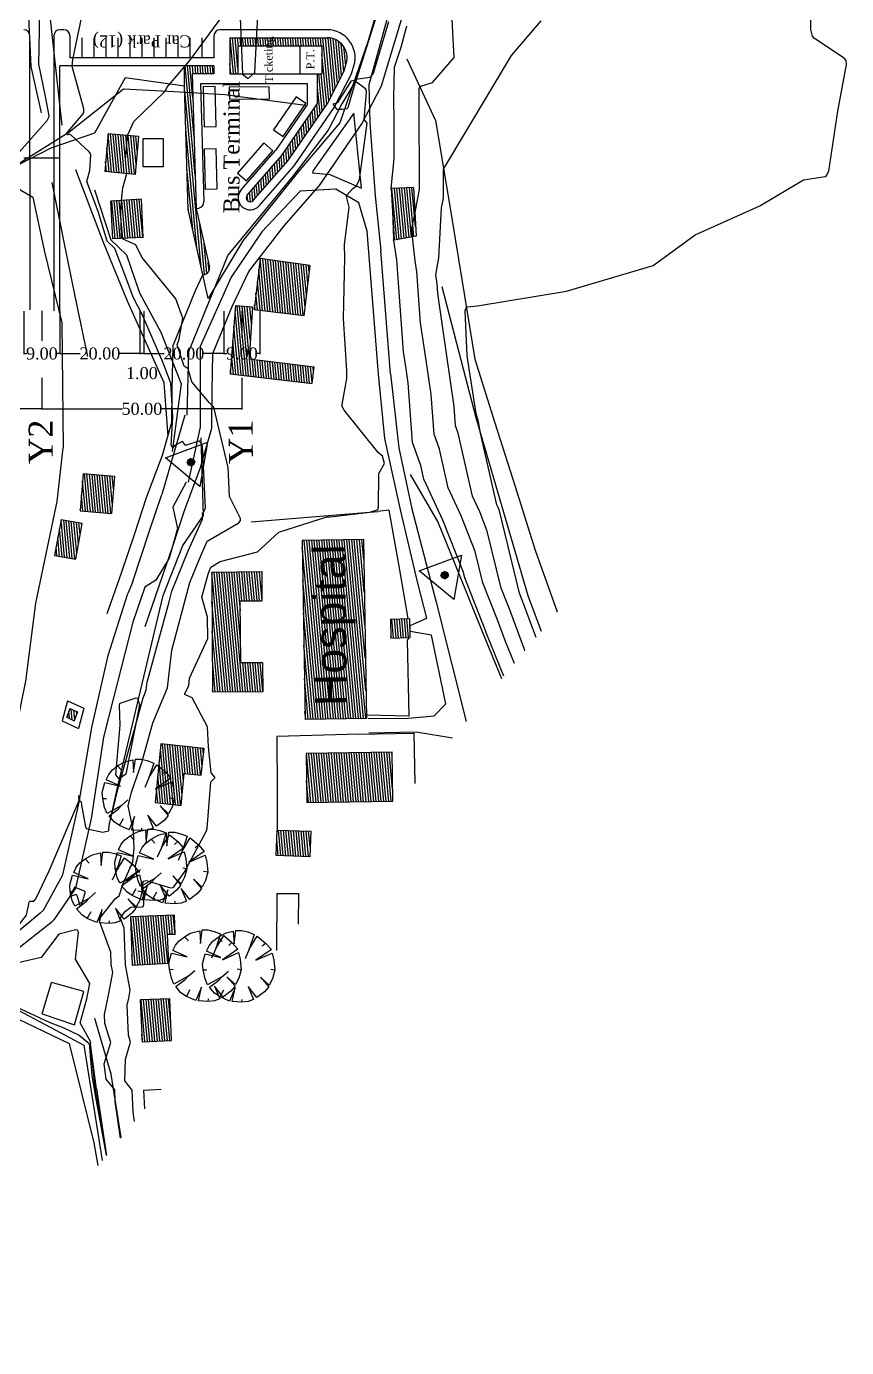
# Model space of a CAD drawing. Extents: x 15746 to 36625, y 87803 to 171760.
# Drawn here: x 19661.1 to 19866.1, y 87817.9 to 88148.1 of the extents above; entities that cross this region are included whole.
import ezdxf

# ---------------------------------------------------------------- set-up
doc = ezdxf.new("R2010")
doc.units = 0
doc.header["$LTSCALE"] = 5
doc.header["$MEASUREMENT"] = 0
doc.linetypes.add('A_CONTINUOUS_LINE', pattern=[0])
for name, color, linetype in [('BOUNDARY', 7, 'FENCELINE2'), ('CONTOUR', 254, 'Continuous'), ('Demarcation', 7, 'Continuous'), ('EXISTING BUILDING', 21, 'Continuous'), ('EXISTING ROAD', 25, 'Continuous'), ('FENCE & GATE', 7, 'Continuous'), ('Hatch2', 254, 'Continuous'), ('Phase1', 7, 'Continuous'), ('RELIEF', 255, 'Continuous'), ('STREAM & RIVER FRONT', 161, 'Continuous'), ('SURVEY', 7, 'A_CONTINUOUS_LINE'), ('text', 7, 'Continuous'), ('TREES & VEGETN', 72, 'Continuous')]:
    doc.layers.add(name, color=color, linetype=linetype)
doc.styles.get("Standard").update_dxf_attribs({"font": 'TIMES.TTF', "height": 3})
doc.linetypes.add('FENCELINE2', pattern='A,0.25,-0.1,[132,ltypeshp.shx,S=0.1,R=0,X=-0.1,Y=0],-0.1,1', length=1.45)
doc.dimstyles.get("Standard").update_dxf_attribs({"dimtxt": 0.2, "dimasz": 0.3, "dimexe": 0.18, "dimexo": 0.0625, "dimgap": 0.09, "dimtad": 0, "dimzin": 0, "dimdsep": 46, "dimtxsty": 'Standard', "dimblk": 'DOT', "dimcen": 0.09, "dimadec": 0, "dimazin": 0, "dimtfac": 1, "dimtofl": 0, "dimtmove": 2, "dimatfit": 2, "dimfxl": 1, "dimtolj": 1, "dimtzin": 0, "dimarcsym": 0})
pattern_1 = [(95.3223326, (76323.2345, 17837.62064), (-0.6223053866, -0.0579741825), [])]
pattern_2 = [(95.3223326, (108104.9439, 70465.10695), (-0.6223053866, -0.0579741825), [])]

# ---------------------------------------------------------------- blocks, each defined once
blk = doc.blocks.new('S076')
at = {"color": 0}
for p, q in [((-0.35, 0.36), (-0.29, 0.41)), ((-0.29, 0.41), (-0.21, 0.45)), ((-0.21, 0.45), (-0.12, 0.48)), ((-0.12, 0.48), (-0.04, 0.28)), ((-0.04, 0.28), (-0.07, 0.49)), ((-0.07, 0.49), (0.08, 0.49)), ((0.07, 0.43), (0.08, 0.49)), ((0.08, 0.49), (0.2, 0.47)), ((0.2, 0.47), (0.13, 0.22)), ((0.13, 0.22), (0.24, 0.44)), ((0.24, 0.44), (0.32, 0.38)), ((0.32, 0.38), (0.35, 0.35)), ((-0.48, 0.13), (-0.45, 0.21)), ((-0.45, 0.21), (-0.43, 0.25)), ((-0.43, 0.25), (-0.37, 0.33)), ((-0.37, 0.33), (-0.25, 0.2)), ((-0.25, 0.2), (-0.35, 0.36)), ((-0.04, 0.28), (0, 0.14)), ((0.35, 0.35), (0.42, 0.28)), ((0.42, 0.28), (0.37, 0.25)), ((0.42, 0.28), (0.47, 0.17)), ((-0.5, 0.04), (-0.48, 0.13)), ((-0.5, -0.04), (-0.5, 0.04)), ((-0.48, 0.13), (-0.4, 0.12)), ((0.49, 0.07), (0.33, 0.08)), ((0.33, 0.08), (0.5, 0.05)), ((0.47, 0.17), (0.49, 0.07)), ((0.5, 0.05), (0.5, -0.04)), ((-0.48, -0.12), (-0.5, -0.04)), ((-0.27, -0.06), (-0.48, -0.12)), ((-0.47, -0.16), (-0.27, -0.06)), ((-0.41, -0.29), (-0.47, -0.16)), ((-0.09, -0.26), (-0.07, -0.14)), ((0.47, -0.17), (0.28, -0.13)), ((0.28, -0.13), (0.45, -0.22)), ((0.48, -0.13), (0.47, -0.17)), ((0.5, -0.04), (0.48, -0.13)), ((-0.35, -0.35), (-0.41, -0.29)), ((-0.35, -0.35), (-0.31, -0.32)), ((-0.25, -0.43), (-0.35, -0.35)), ((-0.09, -0.26), (-0.17, -0.47)), ((-0.13, -0.48), (-0.09, -0.32)), ((-0.09, -0.32), (-0.09, -0.26)), ((0.24, -0.43), (0.15, -0.26)), ((0.15, -0.26), (0.21, -0.45)), ((0.35, -0.35), (0.24, -0.43)), ((0.35, -0.35), (0.33, -0.32)), ((0.41, -0.29), (0.35, -0.35)), ((0.45, -0.22), (0.41, -0.29)), ((-0.17, -0.47), (-0.25, -0.43)), ((-0.02, -0.5), (-0.13, -0.48)), ((0.07, -0.49), (-0.02, -0.5)), ((0.07, -0.49), (0.05, -0.38)), ((0.21, -0.45), (0.07, -0.49))]:
    blk.add_line(p, q, dxfattribs=at)
blk = doc.blocks.new('S022')
at = {"color": 0}
for p, q in [((-0.498, -0.286), (0.002, 0.584)), ((0.002, 0.584), (0.502, -0.286)), ((-0.078, 0.004), (0.062, 0.064)), ((-0.078, 0.004), (-0.068, 0.034)), ((-0.068, -0.026), (-0.078, 0.004)), ((0.082, 0.004), (-0.078, 0.004)), ((0.062, -0.056), (-0.078, 0.004)), ((-0.068, 0.034), (-0.058, 0.064)), ((0.002, 0.084), (-0.058, -0.056)), ((-0.058, 0.064), (-0.028, 0.074)), ((0.002, -0.076), (-0.058, 0.064)), ((-0.058, 0.064), (0.062, 0.064)), ((-0.058, -0.056), (-0.058, 0.064)), ((-0.058, 0.064), (0.082, 0.004)), ((0.082, 0.004), (-0.058, -0.056)), ((-0.028, 0.074), (0.002, 0.084)), ((0.002, 0.084), (0.032, 0.074)), ((0.002, -0.076), (0.002, 0.084)), ((0.062, -0.056), (0.002, 0.084)), ((0.062, 0.064), (0.002, -0.076)), ((0.032, 0.074), (0.062, 0.064)), ((0.062, 0.064), (0.072, 0.034)), ((0.062, 0.064), (0.062, -0.056)), ((0.072, 0.034), (0.082, 0.004)), ((0.082, 0.004), (0.072, -0.026)), ((0.502, -0.286), (-0.498, -0.286)), ((-0.058, -0.056), (-0.068, -0.026)), ((-0.028, -0.066), (-0.058, -0.056)), ((-0.058, -0.056), (0.062, -0.056)), ((0.002, -0.076), (-0.028, -0.066)), ((0.032, -0.066), (0.002, -0.076)), ((0.062, -0.056), (0.032, -0.066)), ((0.072, -0.026), (0.062, -0.056))]:
    blk.add_line(p, q, dxfattribs=at)
blk = doc.blocks.new('_Dot')
at = {"color": 0, "linetype": 'ByBlock', "lineweight": -2}
blk.add_line((-0.5, 0), (-1, 0), dxfattribs=at)
at = {"color": 0, "linetype": 'ByBlock', "const_width": 0.5}
blk.add_lwpolyline([(-0.25, 0, 1), (0.25, 0, 1)], format="xyb", close=True, dxfattribs=at)
blk = doc.blocks.new('*D121')
at = {"layer": 'Defpoints', "color": 0}
for p in [(19710.45, 88077), (19719.45, 88077), (19710.45, 88066.33)]:
    blk.add_point(p, dxfattribs=at)
at = {"layer": 'Demarcation', "color": 0, "lineweight": -2}
for p, q in [((19710.45, 88076.93), (19710.45, 88066.15)), ((19719.45, 88076.93), (19719.45, 88066.15)), ((19710.75, 88066.33), (19711.15, 88066.33)), ((19719.15, 88066.33), (19718.75, 88066.33))]:
    blk.add_line(p, q, dxfattribs=at)
at = {"layer": 'Demarcation', "color": 0, "lineweight": -2, "xscale": 0.3000000000000001, "yscale": 0.3000000000000001, "zscale": 0.3000000000000001, "rotation": 180}
blk.add_blockref('_Dot', (19710.45, 88066.33), dxfattribs=at)
at = {"layer": 'Demarcation', "color": 0, "lineweight": -2, "xscale": 0.3000000000000001, "yscale": 0.3000000000000001, "zscale": 0.3000000000000001}
blk.add_blockref('_Dot', (19719.45, 88066.33), dxfattribs=at)
at = {"layer": 'Demarcation', "color": 0, "insert": (19714.95, 88066.33), "char_height": 3, "attachment_point": 5}
blk.add_mtext('\\A1;9.00', dxfattribs=at)
blk = doc.blocks.new('*D122')
at = {"layer": 'Defpoints', "color": 0}
for p in [(19690.45, 88077), (19710.45, 88077), (19690.45, 88066.33)]:
    blk.add_point(p, dxfattribs=at)
at = {"layer": 'Demarcation', "color": 0, "lineweight": -2}
for p, q in [((19690.45, 88076.93), (19690.45, 88066.15)), ((19710.45, 88076.93), (19710.45, 88066.15)), ((19690.75, 88066.33), (19695.51, 88066.33)), ((19710.15, 88066.33), (19705.4, 88066.33))]:
    blk.add_line(p, q, dxfattribs=at)
at = {"layer": 'Demarcation', "color": 0, "lineweight": -2, "xscale": 0.3000000000000001, "yscale": 0.3000000000000001, "zscale": 0.3000000000000001, "rotation": 180}
blk.add_blockref('_Dot', (19690.45, 88066.33), dxfattribs=at)
at = {"layer": 'Demarcation', "color": 0, "lineweight": -2, "xscale": 0.3000000000000001, "yscale": 0.3000000000000001, "zscale": 0.3000000000000001}
blk.add_blockref('_Dot', (19710.45, 88066.33), dxfattribs=at)
at = {"layer": 'Demarcation', "color": 0, "insert": (19700.45, 88066.33), "char_height": 3, "attachment_point": 5}
blk.add_mtext('\\A1;20.00', dxfattribs=at)
blk = doc.blocks.new('*D123')
at = {"layer": 'Defpoints', "color": 0}
for p in [(19689.45, 88077), (19690.45, 88077), (19689.45, 88066.33)]:
    blk.add_point(p, dxfattribs=at)
at = {"layer": 'Demarcation', "color": 0, "lineweight": -2}
for p, q in [((19689.45, 88076.93), (19689.45, 88066.15)), ((19690.45, 88076.93), (19690.45, 88066.15)), ((19690.15, 88066.33), (19689.75, 88066.33))]:
    blk.add_line(p, q, dxfattribs=at)
at = {"layer": 'Demarcation', "color": 0, "lineweight": -2, "xscale": 0.3000000000000001, "yscale": 0.3000000000000001, "zscale": 0.3000000000000001, "rotation": 180}
blk.add_blockref('_Dot', (19689.45, 88066.33), dxfattribs=at)
at = {"layer": 'Demarcation', "color": 0, "lineweight": -2, "xscale": 0.3000000000000001, "yscale": 0.3000000000000001, "zscale": 0.3000000000000001}
blk.add_blockref('_Dot', (19690.45, 88066.33), dxfattribs=at)
at = {"layer": 'Demarcation', "color": 0, "insert": (19689.95, 88061.43), "char_height": 3, "attachment_point": 5}
blk.add_mtext('\\A1;1.00', dxfattribs=at)
blk = doc.blocks.new('*D124')
at = {"layer": 'Defpoints', "color": 0}
for p in [(19669.45, 88077), (19689.45, 88077), (19669.45, 88066.33)]:
    blk.add_point(p, dxfattribs=at)
at = {"layer": 'Demarcation', "color": 0, "lineweight": -2}
for p, q in [((19669.45, 88076.93), (19669.45, 88066.15)), ((19689.45, 88076.93), (19689.45, 88066.15)), ((19669.75, 88066.33), (19674.51, 88066.33)), ((19689.15, 88066.33), (19684.4, 88066.33))]:
    blk.add_line(p, q, dxfattribs=at)
at = {"layer": 'Demarcation', "color": 0, "lineweight": -2, "xscale": 0.3000000000000001, "yscale": 0.3000000000000001, "zscale": 0.3000000000000001, "rotation": 180}
blk.add_blockref('_Dot', (19669.45, 88066.33), dxfattribs=at)
at = {"layer": 'Demarcation', "color": 0, "lineweight": -2, "xscale": 0.3000000000000001, "yscale": 0.3000000000000001, "zscale": 0.3000000000000001}
blk.add_blockref('_Dot', (19689.45, 88066.33), dxfattribs=at)
at = {"layer": 'Demarcation', "color": 0, "insert": (19679.45, 88066.33), "char_height": 3, "attachment_point": 5}
blk.add_mtext('\\A1;20.00', dxfattribs=at)
blk = doc.blocks.new('*D125')
at = {"layer": 'Defpoints', "color": 0}
for p in [(19660.45, 88077), (19669.45, 88077), (19660.45, 88066.33)]:
    blk.add_point(p, dxfattribs=at)
at = {"layer": 'Demarcation', "color": 0, "lineweight": -2}
for p, q in [((19660.45, 88076.93), (19660.45, 88066.15)), ((19669.45, 88076.93), (19669.45, 88066.15)), ((19660.75, 88066.33), (19661.15, 88066.33)), ((19669.15, 88066.33), (19668.75, 88066.33))]:
    blk.add_line(p, q, dxfattribs=at)
at = {"layer": 'Demarcation', "color": 0, "lineweight": -2, "xscale": 0.3000000000000001, "yscale": 0.3000000000000001, "zscale": 0.3000000000000001, "rotation": 180}
blk.add_blockref('_Dot', (19660.45, 88066.33), dxfattribs=at)
at = {"layer": 'Demarcation', "color": 0, "lineweight": -2, "xscale": 0.3000000000000001, "yscale": 0.3000000000000001, "zscale": 0.3000000000000001}
blk.add_blockref('_Dot', (19669.45, 88066.33), dxfattribs=at)
at = {"layer": 'Demarcation', "color": 0, "insert": (19664.95, 88066.33), "char_height": 3, "attachment_point": 5}
blk.add_mtext('\\A1;9.00', dxfattribs=at)
blk = doc.blocks.new('*D130')
at = {"layer": 'Defpoints', "color": 0}
for p in [(19664.95, 88060.34), (19714.95, 88060.34), (19664.95, 88052.51)]:
    blk.add_point(p, dxfattribs=at)
at = {"layer": 'Demarcation', "color": 0, "lineweight": -2}
for p, q in [((19664.95, 88060.28), (19664.95, 88052.33)), ((19714.95, 88060.28), (19714.95, 88052.33)), ((19665.25, 88052.51), (19685.07, 88052.51)), ((19714.65, 88052.51), (19694.84, 88052.51))]:
    blk.add_line(p, q, dxfattribs=at)
at = {"layer": 'Demarcation', "color": 0, "lineweight": -2, "xscale": 0.3000000000000001, "yscale": 0.3000000000000001, "zscale": 0.3000000000000001, "rotation": 180}
blk.add_blockref('_Dot', (19664.95, 88052.51), dxfattribs=at)
at = {"layer": 'Demarcation', "color": 0, "lineweight": -2, "xscale": 0.3000000000000001, "yscale": 0.3000000000000001, "zscale": 0.3000000000000001}
blk.add_blockref('_Dot', (19714.95, 88052.51), dxfattribs=at)
at = {"layer": 'Demarcation', "color": 0, "insert": (19689.95, 88052.51), "char_height": 3, "attachment_point": 5}
blk.add_mtext('\\A1;50.00', dxfattribs=at)
blk = doc.blocks.new('*D131')
at = {"layer": 'Defpoints', "color": 0}
for p in [(19664.95, 88060.34), (19610.45, 88052.51), (19610.45, 88052.51)]:
    blk.add_point(p, dxfattribs=at)
at = {"layer": 'Demarcation', "color": 0, "lineweight": -2}
for p, q in [((19664.95, 88060.28), (19664.95, 88052.33)), ((19610.45, 88052.45), (19610.45, 88052.33)), ((19610.75, 88052.51), (19632.82, 88052.51)), ((19664.65, 88052.51), (19642.59, 88052.51))]:
    blk.add_line(p, q, dxfattribs=at)
at = {"layer": 'Demarcation', "color": 0, "lineweight": -2, "xscale": 0.3000000000000001, "yscale": 0.3000000000000001, "zscale": 0.3000000000000001, "rotation": 180}
blk.add_blockref('_Dot', (19610.45, 88052.51), dxfattribs=at)
at = {"layer": 'Demarcation', "color": 0, "lineweight": -2, "xscale": 0.3000000000000001, "yscale": 0.3000000000000001, "zscale": 0.3000000000000001}
blk.add_blockref('_Dot', (19664.95, 88052.51), dxfattribs=at)
at = {"layer": 'Demarcation', "color": 0, "insert": (19637.7, 88052.51), "char_height": 3, "attachment_point": 5}
blk.add_mtext('\\A1;54.50', dxfattribs=at)

msp = doc.modelspace()

# ---------------------------------------------------------------- hatches: boundary and pattern name
at = {"layer": 'EXISTING BUILDING'}
h = msp.add_hatch(dxfattribs=at)
h.set_pattern_fill('ANSI31', color=256, scale=5, angle=50.32233, style=0)
h.set_pattern_definition(pattern_1)
h.paths.add_polyline_path([(19689.103, 88120.579), (19681.495, 88121.236), (19680.656, 88111.801), (19688.262, 88111.124)])
h = msp.add_hatch(dxfattribs=at)
h.set_pattern_fill('ANSI31', color=256, scale=5, angle=50.32233, style=0)
h.set_pattern_definition(pattern_1)
h.paths.add_polyline_path([(19671.932, 87977.598), (19671.163, 87975.483), (19672.994, 87974.567), (19673.83, 87976.831)])
h.paths.add_polyline_path([(19752.073, 87999.965), (19752.199, 87995.238), (19756.874, 87995.353), (19756.8, 88000.09)])
h.paths.add_polyline_path([(19757.844, 88107.877), (19752.283, 88107.591), (19752.997, 88094.648), (19758.473, 88095.66)])
h = msp.add_hatch(dxfattribs=at)
h.set_pattern_fill('ANSI31', color=256, scale=5, angle=50.32233, style=0)
h.set_pattern_definition(pattern_1)
h.paths.add_polyline_path([(19690.295, 88095.382), (19682.688, 88095.004), (19682.222, 88104.421), (19689.821, 88104.94)])
h = msp.add_hatch(dxfattribs=at)
h.set_pattern_fill('ANSI31', color=256, scale=5, angle=50.32233, style=0)
h.set_pattern_definition(pattern_1)
h.paths.add_polyline_path([(19713.378, 88078.37), (19712.007, 88061.306), (19732.482, 88058.837), (19732.988, 88063.037), (19716.72, 88064.998), (19717.595, 88078.031)])
h.paths.add_polyline_path([(19731.956, 88088.363), (19730.458, 88075.802), (19717.97, 88077.294), (19719.504, 88090.13)])
h = msp.add_hatch(dxfattribs=at)
h.set_pattern_fill('ANSI31', color=256, scale=5, angle=50.32233, style=0)
h.set_pattern_definition(pattern_1)
h.paths.add_polyline_path([(19675.305, 88036.373), (19674.495, 88027.015), (19682.338, 88026.36), (19683.12, 88035.72)])
h = msp.add_hatch(dxfattribs=at)
h.set_pattern_fill('ANSI31', color=256, scale=5, angle=50.32233, style=0)
h.set_pattern_definition(pattern_1)
h.paths.add_polyline_path([(19673.433, 88014.945), (19674.983, 88023.885), (19669.771, 88024.788), (19668.097, 88015.87)])
h = msp.add_hatch(dxfattribs=at)
h.set_pattern_fill('ANSI31', color=256, scale=5, angle=50.32233, style=0)
h.set_pattern_definition(pattern_1)
h.paths.add_polyline_path([(19745.296, 88019.843), (19729.998, 88019.587), (19730.745, 87974.899), (19746.043, 87975.155)])
h = msp.add_hatch(dxfattribs=at)
h.set_pattern_fill('ANSI31', color=256, scale=5, angle=50.32233, style=0)
h.set_pattern_definition(pattern_1)
h.paths.add_polyline_path([(19720.216, 87981.857), (19720.16, 87989.057), (19714.66, 87989.014), (19714.54, 88004.514), (19720.04, 88004.557), (19719.984, 88011.756), (19707.392, 88011.659), (19707.623, 87981.76)])
h = msp.add_hatch(dxfattribs=at)
h.set_pattern_fill('ANSI31', color=256, scale=5, angle=50.32233, style=0)
h.set_pattern_definition(pattern_1)
h.paths.add_polyline_path([(19705.494, 87967.616), (19694.686, 87968.769), (19693.287, 87954.112), (19699.8, 87953.414), (19700.489, 87961.41), (19704.78, 87960.929)])
h = msp.add_hatch(dxfattribs=at)
h.set_pattern_fill('ANSI31', color=256, scale=5, angle=50.32233, style=0)
h.set_pattern_definition(pattern_1)
h.paths.add_polyline_path([(19752.461, 87966.721), (19730.964, 87966.374), (19731.163, 87954.099), (19752.66, 87954.446)])
h = msp.add_hatch(dxfattribs=at)
h.set_pattern_fill('ANSI31', color=256, scale=5, angle=50.32233, style=0)
h.set_pattern_definition(pattern_1)
h.paths.add_polyline_path([(19723.745, 87947.263), (19732.139, 87946.961), (19731.909, 87940.574), (19723.515, 87940.876)])
h = msp.add_hatch(dxfattribs=at)
h.set_pattern_fill('ANSI31', color=256, scale=5, angle=50.32233, style=0)
h.set_pattern_definition(pattern_1)
h.paths.add_polyline_path([(19687.069, 87925.592), (19687.521, 87913.458), (19696.57, 87913.954), (19696.259, 87921.117), (19698.258, 87921.182), (19698.099, 87926.002)])
h = msp.add_hatch(dxfattribs=at)
h.set_pattern_fill('ANSI31', color=256, scale=5, angle=50.32233, style=0)
h.set_pattern_definition(pattern_1)
h.paths.add_polyline_path([(19696.941, 87905.091), (19689.547, 87904.789), (19689.974, 87894.338), (19697.368, 87894.64)])
at = {"layer": 'Hatch2'}
h = msp.add_hatch(dxfattribs=at)
h.set_pattern_fill('ANSI31', color=3, scale=5, angle=50.32233, style=0)
h.set_pattern_definition(pattern_2)
h.paths.add_polyline_path([(19733.846, 88128.816), (19724.846, 88115.741), (19716.25, 88105.93, 1), (19717.755, 88104.612), (19726.428, 88114.511), (19736.303, 88128.857), (19740.483, 88137.004), (19741.031, 88138.821, 0.5028552), (19736.243, 88145.265), (19718.629, 88145.265), (19718.522, 88143.265), (19734.954, 88143.265), (19734.954, 88136.265), (19733.846, 88136.265)])
h.paths.add_polyline_path([(19714.717, 88145.265), (19714.802, 88143.265), (19718.522, 88143.265), (19718.629, 88145.265)])
h.paths.add_polyline_path([(19713.954, 88143.265), (19714.802, 88143.265), (19714.717, 88145.265), (19711.954, 88145.265), (19711.954, 88136.265), (19713.954, 88136.265)])
h = msp.add_hatch(dxfattribs=at)
h.set_pattern_fill('ANSI31', color=3, scale=5, angle=50.32233, style=0)
h.set_pattern_definition(pattern_2)
h.paths.add_polyline_path([(19702.68, 88131.55), (19700.676, 88131.664), (19701.504, 88102.383), (19705.196, 88086.018), (19705.684, 88086.128, 0.4142136), (19706.817, 88087.921), (19703.498, 88102.634)])
h.paths.add_polyline_path([(19702.546, 88136.265), (19707.954, 88136.265), (19707.954, 88138.265), (19700.82, 88138.265), (19700.634, 88138.049), (19700.634, 88133.134), (19700.676, 88131.664), (19702.68, 88131.55)])

# ---------------------------------------------------------------- linework, layer by layer
at = {"layer": 'BOUNDARY'}
for p, q in [((19751.673, 88027.204), (19748.918, 88026.854)), ((19744.14, 87971.207), (19723.642, 87970.628)), ((19723.642, 87970.628), (19723.727, 87957.061)), ((19723.727, 87957.061), (19723.745, 87947.263))]:
    msp.add_line(p, q, dxfattribs=at)
at = {"layer": 'BOUNDARY', "color": 4, "linetype": 'A_CONTINUOUS_LINE'}
msp.add_line((19756.238, 87994.689), (19756.874, 87995.353), dxfattribs=at)
at = {"layer": 'BOUNDARY', "color": 7}
msp.add_line((19665.036, 87901.301), (19667.342, 87909.137), dxfattribs=at)
at = {"layer": 'BOUNDARY'}
for points in [[(19754.14, 88170.931), (19746.514, 88144.525), (19739.451, 88124.042), (19729.455, 88112.283), (19715.167, 88094.497), (19706.534, 88080.09), (19701.504, 88102.383), (19700.634, 88133.134), (19700.634, 88133.134), (19685.754, 88135.233), (19678.121, 88121.41), (19667.225, 88117.654), (19656.386, 88112.055), (19652.078, 88111.612), (19634.165, 88114.709), (19596.978, 88106.494), (19565.653, 88111.714), (19552.623, 88110.928), (19551.346, 88110.631), (19549.525, 88130.112), (19548.478, 88142.347), (19539.333, 88173.26)], [(19717.235, 88024.288), (19736.543, 88025.868), (19748.918, 88026.854)], [(19751.673, 88027.204), (19754.444, 88011.748), (19756.432, 88000.132)], [(19756.238, 87994.689), (19756.629, 87975.723), (19746.166, 87975.946)], [(19744.14, 87971.207), (19757.888, 87971.488), (19758.157, 87958.873)]]:
    msp.add_lwpolyline(points, dxfattribs=at)
at = {"layer": 'BOUNDARY', "color": 18}
for points in [[(19671.342, 87979.533), (19670.049, 87974.563), (19674.083, 87972.658)], [(19671.342, 87979.533), (19675.4, 87977.677), (19674.083, 87972.658)]]:
    msp.add_lwpolyline(points, dxfattribs=at)
at = {"layer": 'BOUNDARY', "color": 7}
msp.add_lwpolyline([(19665.036, 87901.301), (19673.115, 87898.591), (19675.439, 87906.881), (19667.342, 87909.137)], dxfattribs=at)
at = {"layer": 'CONTOUR', "color": 33}
for points in [[(19788.446, 87995.386), (19784.994, 88004.741), (19784.305, 88006.477), (19779.301, 88027.045), (19778.97, 88027.885), (19778.66, 88028.554), (19774.582, 88046.44), (19774.063, 88049.241), (19773.823, 88050.225), (19773.42, 88051.874), (19771.251, 88065.792), (19770.736, 88077.035), (19771.051, 88077.913), (19771.238, 88078.016), (19773.795, 88078.306), (19796.104, 88081.911), (19817.758, 88088.375), (19828.223, 88095.972), (19844.4, 88103.227), (19855.284, 88109.799), (19860.691, 88110.612), (19861.085, 88110.818), (19861.655, 88111.914), (19863.914, 88126.934), (19866.067, 88138.599), (19865.958, 88139.548), (19865.479, 88140.162), (19858.063, 88145.111), (19857.563, 88145.697), (19857.148, 88147.372), (19856.825, 88167.338)], [(19783.049, 87988.879), (19780.836, 87994.373), (19778.837, 87999.79), (19775.181, 88009.009), (19773.259, 88016.908), (19769.774, 88025.752), (19766.504, 88032.799), (19764.313, 88042.411), (19762.958, 88046.203), (19762.205, 88056.098), (19761.047, 88064.12), (19759.611, 88074.059), (19758.689, 88086.77), (19758.252, 88089.545), (19757.552, 88095.49), (19757.445, 88097.643), (19758.191, 88101.169), (19759.293, 88107.353), (19759.343, 88112.414), (19759.278, 88124.439), (19759.246, 88126.759), (19759.27, 88132.561), (19759.423, 88133.007), (19759.627, 88133.158), (19762.6, 88134.107), (19767.952, 88140.321), (19766.93, 88161.107)], [(19714.415, 88152.353), (19715.104, 88136.182), (19716.482, 88135.047), (19718.163, 88136.573), (19719.35, 88158.715)], [(19658.686, 88115.97), (19666.291, 88124.596), (19666.72, 88125.402), (19666.741, 88125.79), (19665.874, 88130.604), (19664.149, 88138.702), (19664.327, 88147.182), (19664.198, 88157.254)], [(19684.641, 87870.252), (19683.301, 87879.397), (19683.149, 87882.32), (19681.043, 87885.008), (19680.544, 87888.822), (19682.167, 87894.124), (19680.706, 87898.915), (19680.613, 87901.164), (19681.574, 87905.971), (19682.691, 87911.635), (19682.296, 87913.687), (19682.184, 87916.712), (19679.425, 87924.209), (19679.368, 87924.845), (19679.555, 87925.289), (19683.257, 87930.041), (19684.231, 87930.79), (19685.233, 87933.915), (19687.694, 87939.344), (19688.016, 87942.546), (19687.816, 87946.996), (19686.483, 87953.321), (19687.311, 87956.727), (19689.951, 87964.116), (19692.663, 87974.031), (19696.361, 87982.812), (19697.405, 87992.199), (19699.78, 88000.929), (19701.968, 88009.086), (19704.201, 88014.612), (19706.281, 88019.468), (19714.141, 88024.043), (19714.599, 88024.643), (19714.562, 88025.148), (19711.825, 88030.601), (19711.504, 88037.901), (19707.916, 88052.944), (19707.888, 88053.036), (19707.885, 88053.043), (19707.872, 88053.052), (19707.688, 88053.134), (19706.804, 88054.066), (19702.47, 88059.309), (19701.492, 88062.558), (19700.497, 88063.228), (19698.802, 88068.503), (19699.293, 88069.91), (19700.188, 88075.165), (19698.461, 88080.053), (19689.948, 88090.41), (19688.467, 88093.506), (19685.234, 88094.935), (19685.017, 88095.12), (19684.862, 88095.586), (19684.67, 88101.68), (19684.863, 88104.601), (19685.212, 88107.739), (19686.204, 88111.308), (19685.836, 88114.75), (19686.341, 88120.818), (19687.918, 88124.322), (19695.733, 88131.947), (19696.166, 88132.875), (19701.934, 88139.554), (19711.861, 88153.06)], [(19655.907, 87919.309), (19661.143, 87925.987), (19661.761, 87929.204), (19661.896, 87929.434), (19661.978, 87929.47), (19662.979, 87929.519), (19663.06, 87929.549), (19663.47, 87930.022), (19666.808, 87937.087), (19674.052, 87954.096), (19674.089, 87954.293), (19674.238, 87954.529), (19674.183, 87955.835), (19674.282, 87955.933), (19674.387, 87955.84), (19674.373, 87954.619), (19674.41, 87954.52), (19674.43, 87954.505), (19674.693, 87954.412), (19674.713, 87954.398), (19674.743, 87954.332), (19674.878, 87953.44), (19675.829, 87948.074), (19676.034, 87947.684), (19676.31, 87947.527), (19680.161, 87946.72), (19681.576, 87947.042), (19681.676, 87947.104), (19681.713, 87947.191), (19681.801, 87948.35), (19681.8, 87948.39), (19681.788, 87948.449), (19684.134, 87958.095), (19684.3, 87958.562), (19690.25, 87980.31), (19691.05, 87982.209), (19691.275, 87984.239), (19696.727, 88004.275), (19697.441, 88006.937), (19701.539, 88017.077), (19705.123, 88024.958), (19705.212, 88025.65), (19705.21, 88025.655), (19705.171, 88025.698), (19705.133, 88025.762), (19705.073, 88025.945), (19705.073, 88025.96), (19705.08, 88025.971), (19705.201, 88026.051), (19705.208, 88026.061), (19705.207, 88026.096), (19705.045, 88026.451), (19705.051, 88026.489), (19705.066, 88026.494), (19705.219, 88026.446), (19705.233, 88026.45), (19705.812, 88027.772), (19705.118, 88043.155), (19704.438, 88044.421), (19704.142, 88044.475), (19701.086, 88043.413), (19700.802, 88043.423), (19700.733, 88043.473), (19700.201, 88044.289), (19700.129, 88044.337), (19699.947, 88044.318), (19697.974, 88043.3), (19697.659, 88042.872), (19697.611, 88042.858), (19697.226, 88043.416), (19697.706, 88050.537), (19697.145, 88058.914), (19695.193, 88064.205), (19690.084, 88075.961), (19687.774, 88080.407), (19686.227, 88084.526), (19683.202, 88092.586), (19681.233, 88094.43), (19679.029, 88101.885), (19676.171, 88109.318), (19676.908, 88112.051), (19677.148, 88116.033), (19677.092, 88116.345), (19676.788, 88116.778), (19672.284, 88120.947), (19671.792, 88121.173), (19671.765, 88121.168), (19671.499, 88121.007), (19671.473, 88121), (19671.437, 88121.011), (19671.069, 88121.235), (19671.048, 88121.269), (19671.066, 88121.326), (19671.558, 88121.82), (19675.261, 88126.255), (19675.46, 88126.67), (19675.444, 88127.542), (19672.552, 88138.092), (19672.726, 88139.874), (19674.914, 88150.564)], [(19688.125, 87874.452), (19687.795, 87876.706), (19687.503, 87882.284), (19685.694, 87884.594), (19685.821, 87889.961), (19687.138, 87894.261), (19686.607, 87896.001), (19686.3, 87903.472), (19686.649, 87905.22), (19687.055, 87907.277), (19685.852, 87913.531), (19685.507, 87922.753), (19684.625, 87925.15), (19684.606, 87925.354), (19684.666, 87925.496), (19685.851, 87927.015), (19687.158, 87928.021), (19690.054, 87928.072), (19690.275, 87928.171), (19690.465, 87928.622), (19690.207, 87934.056), (19690.435, 87934.507), (19691.012, 87934.635), (19697.121, 87932.825), (19697.677, 87932.861), (19697.96, 87933.071), (19700.487, 87936.619), (19706.062, 87947.086), (19706.287, 87947.632), (19707.157, 87959.324), (19708.15, 87960.262), (19708.197, 87960.365), (19708.163, 87960.474), (19707.289, 87961.539), (19706.617, 87968.029), (19706.31, 87973.038), (19702.553, 87980.323), (19700.817, 87981.011), (19700.707, 87981.123), (19700.709, 87981.317), (19701.672, 87983.416), (19701.869, 87985.183), (19706.418, 87995.157), (19706.373, 88000.452), (19704.949, 88005.471), (19706.495, 88011.234), (19706.865, 88012.148), (19707.208, 88012.95), (19709.517, 88014.387), (19718.873, 88016.824), (19724.148, 88021.742), (19736.202, 88025.542), (19737.048, 88025.521), (19746.946, 88026.698), (19748.765, 88027.256), (19748.89, 88027.347), (19749.114, 88027.99), (19749.162, 88036.37), (19750.565, 88038.828), (19750.049, 88040.718), (19749.039, 88041.611), (19740.495, 88052.164), (19740.02, 88053.13), (19739.996, 88053.647), (19741.154, 88060.081), (19741.208, 88062.11), (19740.355, 88075.07), (19740.704, 88090.226), (19740.619, 88093.532), (19741.773, 88102.943), (19741.125, 88105.619), (19741.129, 88105.839), (19741.212, 88105.994), (19742.705, 88107.617), (19743.607, 88108.221), (19744.371, 88109.842), (19746.237, 88123.891), (19745.538, 88124.862), (19746.086, 88131.7), (19745.995, 88132.239), (19745.832, 88132.463), (19743.263, 88134.39), (19743.169, 88134.693), (19743.422, 88134.935), (19746.943, 88135.404), (19747.218, 88135.544), (19747.803, 88136.449), (19751.628, 88149.315)], [(19780.407, 87985.694), (19776.106, 87996.373), (19775.758, 87997.315), (19770.618, 88010.276), (19770.238, 88011.839), (19765.177, 88024.685), (19760.426, 88034.922), (19759.643, 88038.361), (19757.595, 88044.094), (19756.457, 88059.047), (19755.957, 88062.503), (19755.34, 88066.785), (19753.672, 88089.747), (19752.91, 88094.582), (19752.835, 88094.703), (19752.88, 88094.923), (19752.502, 88106.676), (19752.255, 88107.578), (19752.254, 88107.579), (19752.238, 88107.59), (19752.237, 88107.592), (19752.236, 88107.599), (19752.25, 88107.694), (19753.019, 88115.03), (19752.97, 88124.234), (19752.89, 88130.143), (19753.108, 88137.883), (19754.728, 88142.944), (19756.09, 88147.885), (19756.285, 88148.242)], [(19785.691, 87992.064), (19785.566, 87992.373), (19781.915, 88002.265), (19779.743, 88007.744), (19776.28, 88021.976), (19774.372, 88026.819), (19772.582, 88030.677), (19768.984, 88046.459), (19768.322, 88048.313), (19767.954, 88053.148), (19766.136, 88065.737), (19763.884, 88081.334), (19763.706, 88083.793), (19763.621, 88084.33), (19763.427, 88085.976), (19764.201, 88090.231), (19764.858, 88102.727), (19765.295, 88105.178), (19765.366, 88112.387), (19782.281, 88140.85), (19789.744, 88149.514)], [(19737.796, 88128.697), (19737.862, 88128.764), (19738.902, 88129.072), (19742.31, 88134.531), (19742.933, 88134.698), (19743.236, 88134.082), (19741.537, 88128.009), (19741.256, 88127.531), (19741.17, 88127.49), (19740, 88127.354), (19738.818, 88127.346), (19738.726, 88127.369), (19738.636, 88127.449), (19737.815, 88128.568), (19737.796, 88128.697)], [(19688.861, 87980.197), (19689.366, 87978.556), (19685.908, 87961.195), (19684.269, 87960.042), (19683.413, 87961.025), (19684.51, 87973.481), (19684.33, 87978.474), (19684.456, 87978.863), (19684.741, 87979.065), (19688.489, 87980.284), (19688.861, 87980.197)], [(19672.731, 87932.295), (19671.966, 87930.887), (19671.983, 87930.74), (19672.11, 87930.698), (19673.393, 87931.129), (19673.513, 87931.115), (19673.667, 87930.945), (19674.397, 87928.49), (19674.617, 87928.346), (19674.873, 87928.541), (19675.745, 87931.551), (19675.728, 87931.833), (19675.603, 87931.954), (19673.654, 87932.719), (19673.168, 87932.948), (19673.123, 87932.95), (19673.077, 87932.914), (19672.731, 87932.295)], [(19681.218, 87866.125), (19681.023, 87866.808), (19681.032, 87866.835), (19681.035, 87866.885), (19678.807, 87882.089), (19678.794, 87882.355), (19678.602, 87882.6), (19677.138, 87893.794), (19677.198, 87893.988), (19677.081, 87894.369), (19674.556, 87899.042), (19676.17, 87905.08), (19676.498, 87906.724), (19676.923, 87908.876), (19673.389, 87914.961), (19674.064, 87921.7), (19673.834, 87922.24), (19673.464, 87922.331), (19669.22, 87921.193), (19664.749, 87915.394)], [(19664.749, 87915.394), (19659.662, 87914.242), (19659.298, 87914.032), (19659.219, 87913.883), (19658.832, 87911.84), (19654.368, 87906.182), (19654.247, 87905.578), (19654.936, 87904.706), (19666.748, 87899.248), (19670.472, 87897.834), (19674.303, 87895.998), (19676.775, 87893.915), (19677.436, 87885.883), (19678.362, 87880.532), (19680.802, 87867.344), (19680.972, 87866.392), (19681.039, 87865.91)]]:
    msp.add_lwpolyline(points, dxfattribs=at)
at = {"layer": 'Demarcation'}
msp.add_line((19664.954, 88076.996), (19664.954, 88069.56), dxfattribs=at)
at = {"layer": 'EXISTING BUILDING'}
for p, q in [((19719.504, 88090.13), (19717.97, 88077.294)), ((19731.956, 88088.363), (19719.504, 88090.13)), ((19713.378, 88078.37), (19717.595, 88078.031)), ((19732.482, 88058.837), (19732.988, 88063.037)), ((19745.296, 88019.843), (19746.043, 87975.155)), ((19707.623, 87981.76), (19720.216, 87981.857)), ((19746.043, 87975.155), (19730.745, 87974.899)), ((19752.66, 87954.446), (19752.461, 87966.721)), ((19723.515, 87940.876), (19723.745, 87947.263)), ((19723.704, 87931.403), (19723.576, 87917.186)), ((19697.368, 87894.64), (19696.941, 87905.091))]:
    msp.add_line(p, q, dxfattribs=at)
for points in [[(19689.103, 88120.579), (19681.495, 88121.236), (19680.656, 88111.801)], [(19689.103, 88120.579), (19688.262, 88111.124), (19680.656, 88111.801)], [(19690.295, 88095.382), (19689.821, 88104.94), (19682.222, 88104.421)], [(19757.844, 88107.877), (19752.283, 88107.591), (19752.997, 88094.648)], [(19757.844, 88107.877), (19758.473, 88095.66), (19752.997, 88094.648)], [(19690.295, 88095.382), (19682.688, 88095.004), (19682.222, 88104.421)], [(19731.956, 88088.363), (19730.458, 88075.802), (19717.97, 88077.294)], [(19713.378, 88078.37), (19712.007, 88061.306), (19732.482, 88058.837)], [(19717.595, 88078.031), (19716.72, 88064.998), (19732.988, 88063.037)], [(19675.305, 88036.373), (19674.495, 88027.015), (19682.338, 88026.36)], [(19675.305, 88036.373), (19683.12, 88035.72), (19682.338, 88026.36)], [(19669.771, 88024.788), (19668.097, 88015.87), (19673.433, 88014.945)], [(19673.433, 88014.945), (19674.983, 88023.885), (19669.771, 88024.788)], [(19745.296, 88019.843), (19729.998, 88019.587), (19730.745, 87974.899)], [(19720.216, 87981.857), (19720.16, 87989.057), (19714.66, 87989.014), (19714.54, 88004.514), (19720.04, 88004.557), (19719.984, 88011.756), (19707.392, 88011.659), (19707.623, 87981.76)], [(19752.073, 87999.965), (19756.8, 88000.09), (19756.874, 87995.353)], [(19752.073, 87999.965), (19752.199, 87995.238), (19756.874, 87995.353)], [(19671.932, 87977.598), (19671.163, 87975.483), (19672.994, 87974.567)], [(19671.932, 87977.598), (19673.83, 87976.831), (19672.994, 87974.567)], [(19705.494, 87967.616), (19694.686, 87968.769), (19693.287, 87954.112)], [(19693.287, 87954.112), (19699.8, 87953.414), (19700.489, 87961.41), (19704.78, 87960.929), (19705.494, 87967.616)], [(19752.461, 87966.721), (19730.964, 87966.374), (19731.163, 87954.099), (19752.66, 87954.446)], [(19723.745, 87947.263), (19732.139, 87946.961), (19731.909, 87940.574), (19723.515, 87940.876)], [(19723.704, 87931.403), (19729.104, 87931.354), (19729.035, 87923.768)], [(19698.258, 87921.182), (19698.099, 87926.002), (19687.069, 87925.592)], [(19687.069, 87925.592), (19687.521, 87913.458), (19696.57, 87913.954)], [(19698.258, 87921.182), (19696.259, 87921.117), (19696.57, 87913.954)], [(19696.941, 87905.091), (19689.547, 87904.789), (19689.974, 87894.338), (19697.368, 87894.64)], [(19690.708, 87877.565), (19690.464, 87882.259), (19694.788, 87882.484)]]:
    msp.add_lwpolyline(points, dxfattribs=at)
at = {"layer": 'EXISTING ROAD'}
for p, q in [((19732.768, 88112.129), (19732.604, 88111.496)), ((19719.954, 88096.745), (19729.522, 88106.938)), ((19749.104, 88061.22), (19746.279, 88096.909)), ((19752.106, 88061.279), (19749.653, 88092.131)), ((19700.647, 88050.908), (19694.905, 88031.084)), ((19700.989, 88034.236), (19697.697, 88027.95)), ((19687.599, 88009.162), (19686.423, 88006.406)), ((19681.494, 87990.864), (19686.423, 88006.406)), ((19690.645, 88007.966), (19687.692, 87999.216)), ((19665.345, 87927.218), (19664.503, 87926.463)), ((19667.922, 87924.842), (19667.497, 87924.379))]:
    msp.add_line(p, q, dxfattribs=at)
at = {"layer": 'EXISTING ROAD', "color": 7}
for p, q in [((19697.516, 88057.081), (19697.722, 88068.372)), ((19697.424, 88049.19), (19697.516, 88057.081)), ((19695.059, 88040.981), (19697.424, 88049.19)), ((19691.107, 88030.358), (19695.059, 88040.981)), ((19688.117, 88021.099), (19691.107, 88030.358)), ((19684.819, 88011.533), (19688.117, 88021.099)), ((19681.3, 88001.393), (19684.819, 88011.533))]:
    msp.add_line(p, q, dxfattribs=at)
at = {"layer": 'EXISTING ROAD'}
for points in [[(19756.571, 88169.144), (19751.247, 88150.096), (19746.643, 88133.468), (19746.941, 88124.04), (19748.231, 88105.77), (19749.653, 88092.131)], [(19748.697, 88151.117), (19743.471, 88134.763), (19739.948, 88128.763), (19736.524, 88122.156), (19727.712, 88110.708), (19719.582, 88100.838), (19711.451, 88090.967), (19706.505, 88078.852), (19701.56, 88066.737), (19701.147, 88050.908)], [(19732.604, 88111.496), (19736.947, 88111.099), (19744.802, 88107.704), (19742.913, 88126.4), (19732.768, 88112.129)], [(19746.279, 88096.909), (19744.175, 88104.042), (19738.412, 88107.44), (19729.522, 88106.938)], [(19719.954, 88096.745), (19712.23, 88085.414), (19704.475, 88068.083), (19704.528, 88047.928), (19701.489, 88034.236)], [(19746.484, 87975.171), (19756.472, 87975.182), (19763.012, 87975.762), (19765.91, 87978.817), (19762.323, 87995.951), (19756.972, 87996.874), (19756.961, 87998.403), (19761.18, 88000.218), (19758.853, 88009.32), (19754.662, 88026.961), (19750.631, 88045.093), (19749.104, 88061.22)], [(19752.106, 88061.279), (19754.167, 88042.744), (19757.417, 88027.539), (19763.459, 88004.211), (19767.438, 87988.666), (19771.025, 87974.385)], [(19687.599, 88009.162), (19691.82, 88022.059), (19694.905, 88031.084)], [(19697.697, 88027.95), (19698.818, 88022.613), (19696.788, 88015.217), (19693.452, 88009.684), (19690.645, 88007.966)], [(19687.692, 87999.216), (19682.88, 87980.297), (19680.337, 87970.426), (19677.284, 87950.152), (19673.344, 87932.717), (19667.922, 87924.842)], [(19665.345, 87927.218), (19670.154, 87936.077), (19674.302, 87954.227), (19677.414, 87972.903), (19681.494, 87990.864)], [(19767.581, 87970.233), (19758.458, 87971.726), (19746.629, 87971.485)], [(19664.503, 87926.463), (19654.224, 87917.907), (19644.993, 87910.626), (19632.111, 87897.045), (19620.397, 87884.797), (19608.199, 87872.238), (19595.47, 87857.962), (19586.141, 87846.487), (19576.421, 87835.859), (19564.169, 87820.516)], [(19565.506, 87817.909), (19576.176, 87830.115), (19584.613, 87839.858), (19596.757, 87854.408), (19610.356, 87870.548), (19626.977, 87886.898), (19647.601, 87908.748), (19656.562, 87915.695), (19667.497, 87924.379)], [(19684.781, 87870.42), (19682.305, 87886.253), (19678.164, 87900.169)]]:
    msp.add_lwpolyline(points, dxfattribs=at)
at = {"layer": 'FENCE & GATE'}
msp.add_lwpolyline([(19612.921, 87871.345), (19625.743, 87884.142), (19637.882, 87896.413), (19646.517, 87905.367), (19656.865, 87901.103), (19671.804, 87893.868), (19677.973, 87869.099), (19678.97, 87863.416)], dxfattribs=at)
at = {"layer": 'Phase1'}
for p, q in [((19661.954, 88115.265), (19661.954, 88145.765)), ((19671.954, 88145.765), (19671.954, 88140.265)), ((19674.954, 88145.265), (19674.954, 88140.265)), ((19677.954, 88145.265), (19677.954, 88140.265)), ((19680.954, 88145.265), (19680.954, 88140.265)), ((19683.954, 88145.265), (19683.954, 88140.265)), ((19686.954, 88145.265), (19686.954, 88140.265)), ((19689.954, 88145.265), (19689.954, 88140.265)), ((19692.954, 88145.265), (19692.954, 88140.265)), ((19695.954, 88145.265), (19695.954, 88140.265)), ((19698.954, 88145.265), (19698.954, 88140.265)), ((19701.954, 88145.265), (19701.954, 88140.265)), ((19704.954, 88145.265), (19704.954, 88140.265)), ((19707.954, 88145.765), (19707.954, 88140.265)), ((19711.954, 88145.265), (19711.954, 88136.265)), ((19713.954, 88143.265), (19713.954, 88136.265)), ((19729.454, 88143.265), (19729.454, 88136.265)), ((19734.954, 88143.265), (19734.954, 88136.265)), ((19669.454, 88115.265), (19669.454, 88138.265)), ((19700.634, 88133.134), (19700.634, 88138.265)), ((19707.954, 88138.265), (19707.954, 88136.265)), ((19740.483, 88137.004), (19741.031, 88138.821)), ((19742.345, 88136.253), (19742.945, 88138.244)), ((19702.546, 88136.265), (19703.498, 88102.634)), ((19711.954, 88136.265), (19713.954, 88136.265)), ((19713.954, 88136.265), (19734.954, 88136.265)), ((19733.846, 88128.816), (19733.846, 88136.265)), ((19736.303, 88128.857), (19740.483, 88137.004)), ((19738.023, 88127.83), (19742.345, 88136.253)), ((19704.618, 88133.765), (19705.453, 88104.245)), ((19731.342, 88128.672), (19731.304, 88133.765)), ((19731.342, 88128.672), (19723.369, 88117.09)), ((19724.846, 88115.741), (19733.846, 88128.816)), ((19728.009, 88113.28), (19738.023, 88127.83)), ((19660.454, 88115.265), (19669.454, 88115.265)), ((19714.746, 88107.248), (19723.369, 88117.09)), ((19716.25, 88105.93), (19724.846, 88115.741)), ((19717.755, 88104.612), (19726.428, 88114.511)), ((19719.259, 88103.294), (19728.009, 88113.28)), ((19703.498, 88102.634), (19704.141, 88102.714)), ((19703.498, 88102.634), (19706.817, 88087.921)), ((19703.331, 88082.135), (19705.196, 88086.018)), ((19705.196, 88086.018), (19705.684, 88086.128)), ((19712.477, 88078.079), (19716.673, 88086.815)), ((19697.722, 88068.372), (19703.331, 88082.135)), ((19707.687, 88066.325), (19712.477, 88078.079)), ((19714.954, 88076.996), (19714.954, 88070.361))]:
    msp.add_line(p, q, dxfattribs=at)
at = {"layer": 'Phase1', "color": 7}
for p, q in [((19667.954, 88145.765), (19667.954, 88115.265)), ((19670.454, 88147.265), (19669.454, 88147.265)), ((19736.243, 88147.265), (19709.454, 88147.265)), ((19711.954, 88145.265), (19736.243, 88145.265)), ((19713.954, 88143.265), (19734.954, 88143.265)), ((19707.954, 88138.265), (19669.454, 88138.265)), ((19707.954, 88140.265), (19671.954, 88140.265)), ((19740.483, 88137.004), (19741.031, 88138.821)), ((19707.954, 88136.265), (19702.546, 88136.265)), ((19736.303, 88128.857), (19740.483, 88137.004)), ((19731.304, 88133.765), (19704.618, 88133.765)), ((19726.428, 88114.511), (19736.303, 88128.857))]:
    msp.add_line(p, q, dxfattribs=at)
at = {"layer": 'Phase1', "color": 254}
for p, q in [((19661.954, 88115.265), (19661.954, 88077.273)), ((19669.454, 88076.996), (19669.454, 88115.265))]:
    msp.add_line(p, q, dxfattribs=at)
at = {"layer": 'Phase1', "color": 7}
msp.add_lwpolyline([(19690.747, 87998.114), (19694.27, 88008.264), (19697.603, 88017.932), (19700.556, 88027.076), (19704.564, 88037.85), (19707.407, 88047.721), (19707.515, 88056.931), (19707.687, 88066.325), (19712.477, 88078.079), (19716.673, 88086.815), (19725.485, 88098.26), (19734.334, 88108.36), (19744.905, 88123.719), (19749.794, 88133.247), (19755.041, 88150.644)], dxfattribs=at)
at = {"layer": 'Phase1'}
for points in [[(19708.53, 88123.052), (19708.252, 88133.048), (19705.254, 88132.965), (19705.532, 88122.969)], [(19711.809, 88129.89), (19721.809, 88129.964), (19721.786, 88132.964), (19711.787, 88132.89)], [(19725.286, 88120.566), (19730.958, 88128.803), (19728.487, 88130.504), (19722.816, 88122.268)], [(19716.103, 88109.494), (19722.674, 88117.032), (19720.413, 88119.003), (19713.842, 88111.466)], [(19708.786, 88107.538), (19708.508, 88117.535), (19705.509, 88117.451), (19705.787, 88107.455)]]:
    msp.add_lwpolyline(points, close=True, dxfattribs=at)
msp.add_lwpolyline([(19690.278, 88113.019), (19690.278, 88120.119), (19695.278, 88120.119), (19695.278, 88113.019), (19690.278, 88113.019)], dxfattribs=at)
at = {"layer": 'Phase1', "color": 254}
msp.add_lwpolyline([(19667.954, 88115.265), (19667.954, 88076.996)], dxfattribs=at)
at = {"layer": 'Phase1'}
for centre, radius, start, end in [((19660.454, 88145.765), 1.5, 0, 90), ((19669.454, 88145.765), 1.5, 90, 180), ((19670.454, 88145.765), 1.5, 0, 90), ((19709.454, 88145.765), 1.5, 90, 180), ((19717.002, 88105.271), 3, 138.77576, 318.77576), ((19717.002, 88105.271), 1, 138.77576, 318.77576), ((19703.954, 88104.203), 1.5, 277.16724, 1.62084), ((19705.354, 88087.591), 1.5, 282.71365, 12.71365)]:
    msp.add_arc(centre, radius, start, end, dxfattribs=at)
at = {"layer": 'Phase1', "color": 7}
for radius in [7, 5]:
    msp.add_arc((19736.243, 88140.265), radius, 343.2169, 90, dxfattribs=at)
at = {"layer": 'RELIEF'}
for p, q in [((19705.37, 88025.88), (19704.797, 88045.257)), ((19700.168, 88018.344), (19705.37, 88025.88)), ((19681.744, 87948.403), (19683.92, 87958.187))]:
    msp.add_line(p, q, dxfattribs=at)
for points in [[(19669.989, 88123.412), (19668.16, 88140.002), (19665.944, 88160.675), (19663.727, 88181.348), (19665.701, 88201.945), (19667.674, 88222.543), (19669.648, 88243.14), (19679.463, 88261.216), (19682.579, 88274.577), (19685.696, 88287.938)], [(19664.88, 88126.521), (19662.264, 88138.091), (19661.632, 88152.228)], [(19696.483, 88045.688), (19695.523, 88059.018), (19686.352, 88079.396), (19680.393, 88094.098), (19673.434, 88112.282)], [(19676.413, 88065.585), (19673.38, 88080.302), (19670.346, 88095.02), (19667.514, 88109.099)], [(19678.091, 88107.237), (19682.155, 88094.794), (19686.066, 88091.043), (19689.324, 88081.508), (19694.715, 88071.696), (19699.776, 88058.745), (19697.479, 88041.897)], [(19764.91, 88083.078), (19769.178, 88066.703), (19773.447, 88050.328), (19779.935, 88028.108), (19786.423, 88005.889), (19789.758, 87996.966)], [(19779.897, 87985.079), (19775.11, 87996.793), (19769.493, 88010.588), (19763.875, 88024.383), (19757.039, 88036.103)], [(19683.92, 87958.187), (19689.584, 87982.041), (19695.247, 88005.896), (19700.168, 88018.344)], [(19681.132, 87866.022), (19680.963, 87866.825), (19678.358, 87882.358), (19677.009, 87893.982)]]:
    msp.add_lwpolyline(points, dxfattribs=at)
at = {"layer": 'STREAM & RIVER FRONT'}
for points in [[(19495.962, 88343.338), (19499.419, 88324.896), (19502.877, 88306.454), (19506.334, 88288.012), (19509.792, 88269.57), (19511.378, 88256.417), (19512.964, 88243.264), (19515.725, 88225.326), (19521.405, 88211.195), (19527.086, 88197.063), (19537.271, 88178.451), (19547.455, 88159.838), (19549, 88142.139), (19550.544, 88124.44), (19552.284, 88110.753), (19565.653, 88111.714), (19581.316, 88109.104), (19596.978, 88106.494), (19615.571, 88110.601), (19634.165, 88114.709), (19652.078, 88111.612), (19662.682, 88105.436), (19665.587, 88091.735), (19669.928, 88073.991)], [(19756.172, 88139.976), (19763.356, 88124.571), (19766.634, 88104.693), (19769.912, 88084.816), (19773.19, 88064.939), (19778.198, 88049.017), (19783.205, 88033.096), (19788.213, 88017.174), (19793.727, 88001.751)], [(19656.386, 88112.055), (19671.698, 88121.678), (19685.315, 88132.54), (19697.985, 88131.818), (19710.654, 88131.096), (19730.832, 88128.423)], [(19669.928, 88073.991), (19670.084, 88058.372), (19670.241, 88042.752)], [(19643.529, 87911.517), (19646.059, 87923.848), (19650.993, 87941.858), (19655.927, 87959.867), (19658.42, 87972.153), (19660.912, 87984.439), (19663.433, 88003.957), (19666.002, 88016.255), (19668.756, 88029.333), (19670.241, 88042.752)], [(19647.909, 87908.09), (19668.419, 87897.245), (19675.439, 87893.522), (19678.372, 87875.136), (19680, 87864.658)]]:
    msp.add_lwpolyline(points, dxfattribs=at)

# ---------------------------------------------------------------- block references
at = {"layer": 'SURVEY', "color": 16, "xscale": 11.25, "yscale": 11.25, "zscale": 11.25, "rotation": 320.3223326313388}
for p in [(19702.173, 88039.16), (19702.173, 88039.16), (19702.173, 88039.16), (19702.173, 88039.16), (19765.594, 88010.935), (19765.594, 88010.935), (19765.594, 88010.935), (19765.594, 88010.935)]:
    msp.add_blockref('S022', p, dxfattribs=at)
at = {"layer": 'TREES & VEGETN', "xscale": 18, "yscale": 18, "zscale": 18, "rotation": 320.3223326313388}
for p in [(19689.044, 87955.979), (19692.169, 87938.495), (19697.38, 87937.678), (19680.931, 87932.754), (19705.725, 87913.277), (19714.133, 87913.148)]:
    msp.add_blockref('S076', p, dxfattribs=at)

# ---------------------------------------------------------------- texts
at = {"layer": 'Demarcation', "char_height": 6, "width": 11.9196, "attachment_point": 1, "rotation": 90.32233}
for s, insert in [('Y2', (19661.693, 88038.75)), ('Y1', (19711.693, 88038.75))]:
    msp.add_mtext(s, dxfattribs=dict(at, insert=insert))
at = {"layer": 'text', "attachment_point": 1}
for s, insert, char_height, width, rotation in [('Car Park (12)', (19702.361, 88142.851), 3, 25.1412, 180), ('Ticketing', (19720.714, 88133.98), 2, 12.84719, 91), ('P.T.', (19731.094, 88137.368), 2, 5.23515, 91), ('Bus Terminal', (19710.331, 88101.419), 4, 34.02699, 89.94488), ('{\\fArial|b0|i0|c0|p34;Hospital}', (19733.241, 87978.187), 8, 26.4658, 90.72159)]:
    msp.add_mtext(s, dxfattribs=dict(at, insert=insert, char_height=char_height, width=width, rotation=rotation))

# ---------------------------------------------------------------- dimensions: what is measured, and where the dimension line sits
at = {"layer": 'Demarcation'}
for base, p1, p2, picture, middle in [((19660.454, 88066.331), (19669.454, 88076.996), (19660.454, 88076.996), '*D125', (19664.954, 88066.331)), ((19669.454, 88066.331), (19689.454, 88076.996), (19669.454, 88076.996), '*D124', (19679.454, 88066.331)), ((19689.454, 88066.331), (19690.454, 88076.996), (19689.454, 88076.996), '*D123', (19689.954, 88061.425)), ((19690.454, 88066.331), (19710.454, 88076.996), (19690.454, 88076.996), '*D122', (19700.454, 88066.331)), ((19710.454, 88066.331), (19719.454, 88076.996), (19710.454, 88076.996), '*D121', (19714.954, 88066.331)), ((19610.454, 88052.511), (19664.954, 88060.338), (19610.454, 88052.511), '*D131', (19637.704, 88052.511)), ((19664.954, 88052.511), (19714.954, 88060.338), (19664.954, 88060.338), '*D130', (19689.954, 88052.511))]:
    dim = msp.add_linear_dim(base=base, p1=p1, p2=p2, angle=180, dimstyle='Standard', dxfattribs=at)
    dim.commit()
    dim.dimension.update_dxf_attribs({"geometry": picture, "text_midpoint": middle})

doc.saveas('drawing.dxf')
